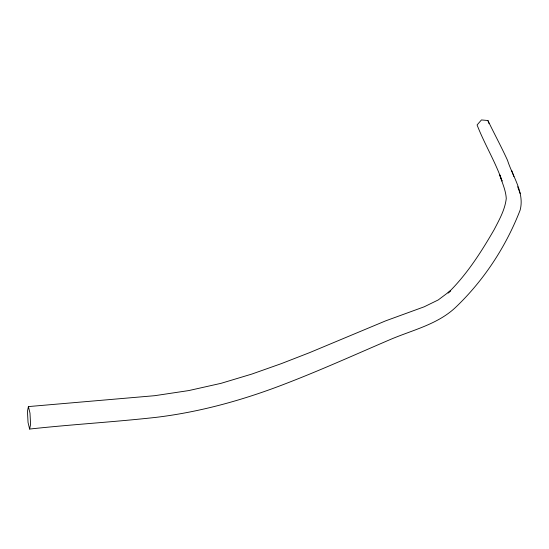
<?xml version="1.0" encoding="UTF-8"?>
<svg xmlns="http://www.w3.org/2000/svg" width="549" height="549" viewBox="0 0 549 549"><rect width="100%" height="100%" fill="white"/><g stroke="black" fill="none" stroke-linecap="round" stroke-linejoin="round"><path stroke-width="0.82" d="M448.204 292.974L450.592 290.668L438.26 299.926L424.24 306.781L385.727 320.829L309.554 352.657L281.314 363.644L251.826 374.075L221.082 383.319L188.774 390.572L154.77 395.685L28.404 406.583L27.45 411.318L28.047 422.469L29.612 429.057C71.823 424.432 114.24 422.023 156.451 417.309C201.174 411.867 244.737 399.617 286.653 383.271C321.673 369.751 355.882 354.283 390.373 339.481C412.724 329.949 437.683 324.425 455.8 307.186C484.019 280.216 506.068 246.439 520.15 210.082C524.734 192.562 512.636 176.545 507.551 160.397C501.409 146.906 494.333 133.874 487.91 120.519L481.446 119.943L477.081 124.952C484.465 144.044 495.335 161.646 502.047 181.04L499.714 174.863C502.129 182.673 505.787 190.201 506.267 198.477C505.011 209.725 499.295 219.696 494.203 229.571C481.13 252.149 466.904 274.5 448.169 292.837M29.612 429.057L30.586 424.418L29.982 413.095L28.404 406.583M511.613 170.334L513.919 176.538M517.659 186.729L520.171 193.495M487.91 120.519L489.09 123.703"/></g></svg>
